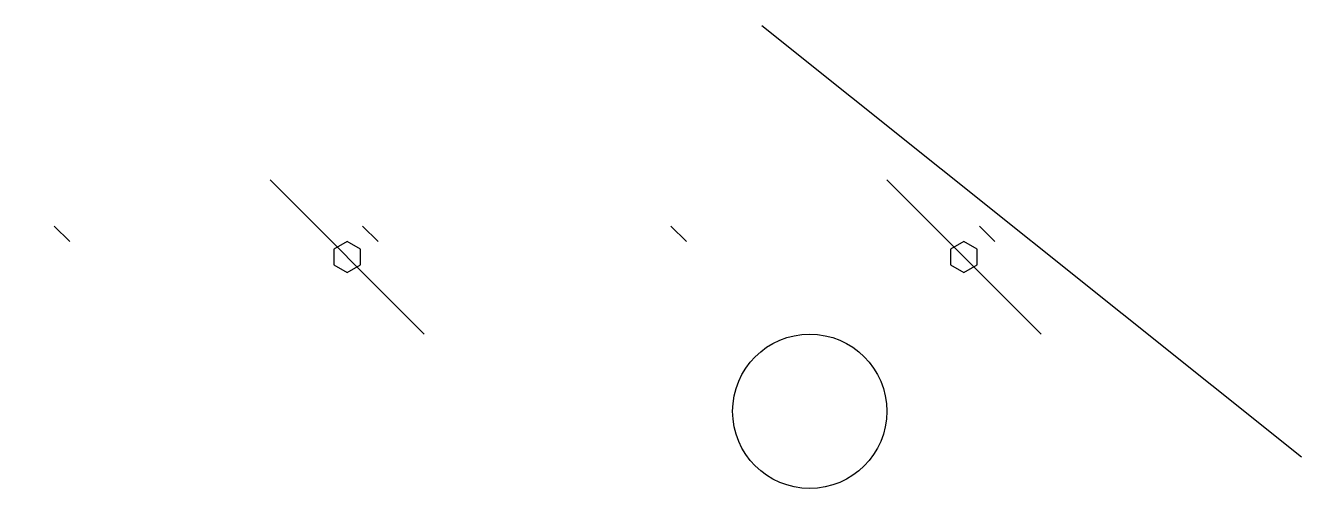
# Model space of a CAD drawing. Extents: x -62 to 104, y 30 to 90.
import ezdxf

# ---------------------------------------------------------------- set-up
doc = ezdxf.new("R2010")
doc.units = 0
doc.layers.get('0').update_dxf_attribs({"linetype": 'CONTINUOUS'})
doc.layers.add('OFFTHAW', color=7, linetype='CONTINUOUS')
doc.layers.add('ONTHAW', color=7, linetype='CONTINUOUS')
doc.layers.get('OFFTHAW').off()

# ---------------------------------------------------------------- blocks, each defined once
blk = doc.blocks.new('DEMOBLOCKWITHSUB')
at = {"color": 1}
blk.add_lwpolyline([(0, 2), (-1.73, 1), (-1.73, -1), (0, -2), (1.73, -1), (1.73, 1)], close=True, dxfattribs=at)
at = {"layer": 'ONTHAW', "color": 1}
blk.add_line((2, 4), (4, 2), dxfattribs=at)
blk = doc.blocks.new('DEMOBLOCK')
blk.add_circle((0, 0), 10)
at = {"layer": 'ONTHAW'}
blk.add_line((10, 30), (30, 10), dxfattribs=at)
at = {"layer": 'OFFTHAW'}
blk.add_blockref('DEMOBLOCKWITHSUB', (-20, 20), dxfattribs=at)
at = {"layer": 'ONTHAW'}
blk.add_blockref('DEMOBLOCKWITHSUB', (20, 20), dxfattribs=at)

msp = doc.modelspace()

# ---------------------------------------------------------------- linework, layer by layer
at = {"layer": 'ONTHAW'}
msp.add_line((33.77, 90), (103.79, 34.09), dxfattribs=at)

# ---------------------------------------------------------------- block references
at = {"layer": 'OFFTHAW'}
msp.add_blockref('DEMOBLOCK', (-40, 40), dxfattribs=at)
at = {"layer": 'ONTHAW'}
msp.add_blockref('DEMOBLOCK', (40, 40), dxfattribs=at)

doc.saveas('drawing.dxf')
